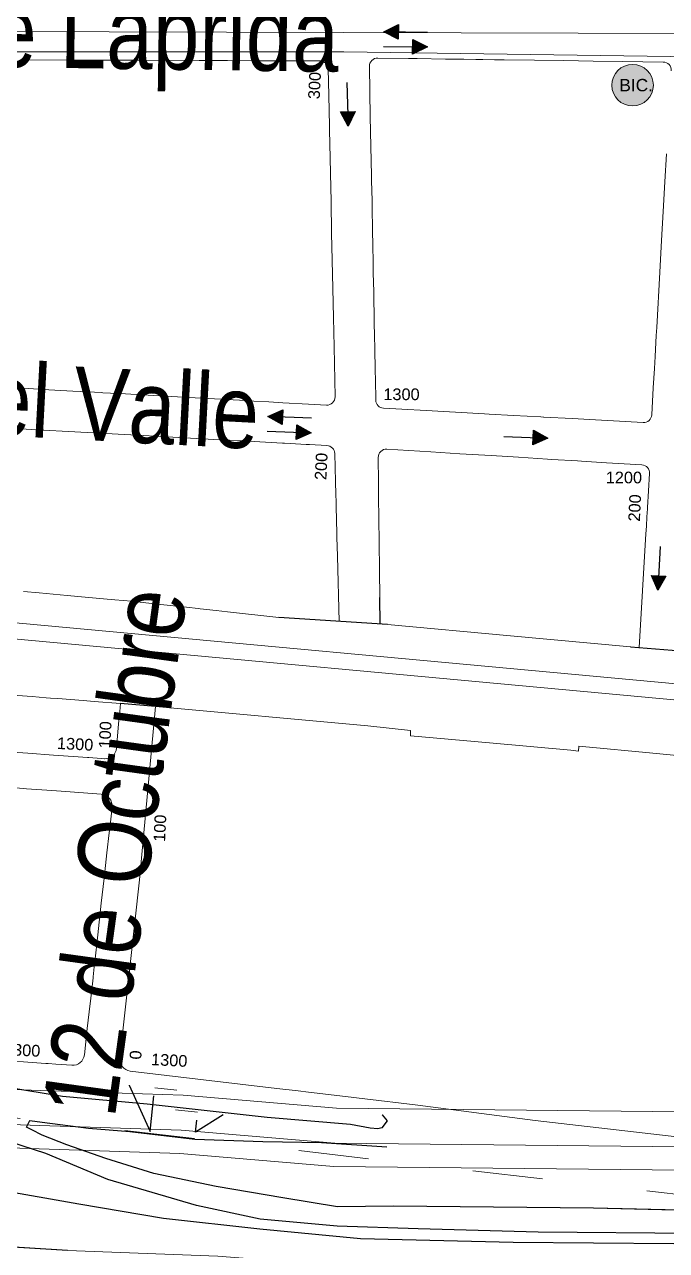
# Model space of a CAD drawing. Header units: millimetres. Extents: x 11558 to 23675, y 49449 to 61482.
# Drawn here: x 19807.9 to 20027.7, y 53314.6 to 53734.5 of the extents above; entities that cross this region are included whole.
import ezdxf

# ---------------------------------------------------------------- set-up
doc = ezdxf.new("R2010")
doc.units = ezdxf.units.MM
doc.linetypes.add('ACAD_ISO03W100', pattern=[30, 12, -18])
for name, color, linetype in [('0. autopistas', 254, 'Continuous'), ('0. plano base - nombres calles', 22, 'Continuous'), ('0. Plano Base - PLANO', 254, 'Continuous'), ('0. Plano base - sentido calles', 253, 'Continuous'), ('0. vias del tren', 252, 'VÍAS'), ('0.BARRIOS - DIVISIÓN', 12, 'ACAD_ISO03W100'), ('7. puesta en valor CC la lucila', 212, 'Continuous'), ('numeración', 7, 'Continuous')]:
    doc.layers.add(name, color=color, linetype=linetype)
for name, color, linetype, true_color in [('Linea 117 ida', 7, 'Continuous', 0x5c5c5c), ('Linea 15 a Prov', 7, 'Continuous', 0x077e15), ('Linea 28 vuelta', 7, 'Continuous', 0x26cd1d)]:
    doc.layers.add(name, color=color, linetype=linetype, true_color=true_color)
doc.layers.add('Linea Bicentenario Original', color=7, linetype='Continuous', true_color=0x0000cc, transparency=0.5)
doc.layers.get('7. puesta en valor CC la lucila').off()
doc.styles.get("Standard").update_dxf_attribs({"font": 'arial.ttf'})
doc.linetypes.add('VÍAS', pattern='A,0.15,[130,ltypeshp.shx,S=0.25,R=0,X=0,Y=0],0.15', length=0.3)

# ---------------------------------------------------------------- blocks, each defined once
blk = doc.blocks.new('MANZANAS')
at = {"layer": '0. Plano Base - PLANO', "color": 0, "linetype": 'VÍAS', "lineweight": 5, "ltscale": 4}
for points in [[(5636190.29, 6177920.23), (5636600.65, 6177660.36), (5637085.84, 6177354.16), (5637263.62, 6177241.21), (5637472.82, 6177111), (5637571.49, 6177049.28, 0.034614), (5637743.65, 6176957.49, 0.057202), (5637909.55, 6176905.02, 0.054556), (5638209.99, 6176880.02), (5638294.57, 6176887.04), (5638406.34, 6176909.92, 0.047981), (5638486.75, 6176934.6, 0.010506), (5638593.2, 6176981.47, 0.012553), (5638693.49, 6177031.26), (5639415.11, 6177447.42), (5639833.78, 6177688.18), (5639882.57, 6177713.3), (5639982.37, 6177752.6), (5640325.06, 6177892.29), (5640449.11, 6177927.35), (5640559.38, 6177958.52), (5640687.98, 6177992.86, -0.106625), (5640860.02, 6178001.21, -0.026161), (5640988.08, 6177973.08, -0.026161)], [(5636187.35, 6177915.58), (5636597.71, 6177655.71), (5637082.9, 6177349.51), (5637260.69, 6177236.55), (5637469.91, 6177106.33), (5637568.57, 6177044.61, 0.034614), (5637741.4, 6176952.47, 0.057202), (5637908.5, 6176899.62, 0.054584), (5638210.28, 6176874.52), (5638295.35, 6176881.59), (5638407.44, 6176904.53, 0.047981), (5638488.86, 6176929.52, 0.010506), (5638595.52, 6176976.48, 0.012565), (5638696.14, 6177026.44), (5639417.85, 6177442.65), (5639836.41, 6177683.35), (5639884.84, 6177708.29), (5639984.42, 6177747.49), (5640326.85, 6177887.08), (5640450.61, 6177922.06), (5640560.84, 6177953.22), (5640689.4, 6177987.55, -0.106625), (5640859.12, 6177995.78, -0.026161), (5640986.62, 6177967.77, 0.135104)]]:
    blk.add_lwpolyline(points, format="xyb", dxfattribs=at)
at = {"layer": '0. Plano Base - PLANO', "color": 0, "linetype": 'Continuous', "lineweight": 5}
for points in [[(5640177.5, 6178026.99), (5640181.44, 6178018.23), (5640185.63, 6178008.91), (5640189.71, 6177999.83), (5640194.15, 6177989.96), (5640201.94, 6177972.64), (5640203.06, 6177970.14), (5640205.99, 6177963.62), (5640207.71, 6177959.81), (5640210.44, 6177953.74), (5640214.22, 6177945.32, -0.413812), (5640212.82, 6177941.62), (5640199.85, 6177935.77), (5640190.59, 6177931.59), (5640181.82, 6177927.63), (5640181.66, 6177927.56), (5640180.8, 6177927.17), (5640172.31, 6177923.34), (5640164.72, 6177919.91), (5640163.19, 6177919.23), (5640154.12, 6177915.13), (5640144.96, 6177911), (5640137.37, 6177907.57), (5640131.65, 6177904.99, -0.392604), (5640128.04, 6177906.21), (5640124.66, 6177912.41), (5640123.23, 6177915.04), (5640119.46, 6177921.98), (5640117.6, 6177925.4), (5640115.29, 6177929.64), (5640110.42, 6177938.59), (5640108.6, 6177941.94), (5640107.37, 6177944.19), (5640105.88, 6177946.94), (5640102.28, 6177953.55), (5640100.7, 6177956.47), (5640096.02, 6177965.06), (5640093.1, 6177970.44), (5640092.73, 6177971.12), (5640091.24, 6177973.86), (5640086.52, 6177982.52), (5640081.59, 6177991.59), (5640077.62, 6177998.88), (5640077.52, 6177999.07), (5640073.4, 6178006.65, -0.423918), (5640074.6, 6178010.5), (5640084.08, 6178015.25), (5640086.72, 6178016.58), (5640095.33, 6178020.9), (5640100.94, 6178023.72), (5640104.61, 6178025.56), (5640104.94, 6178025.72), (5640106.83, 6178026.67), (5640110.39, 6178028.46), (5640112.5, 6178029.52), (5640113.3, 6178029.92), (5640122.56, 6178034.57), (5640131.57, 6178039.09), (5640140.58, 6178043.62), (5640149.55, 6178048.12), (5640161.99, 6178054.36, -0.426761), (5640165.8, 6178053.01)], [(5639966.82, 6177953.8), (5639984.79, 6177963.05), (5640003.07, 6177972.46), (5640020.72, 6177981.55), (5640029.42, 6177986.03), (5640038.27, 6177990.59), (5640047.22, 6177995.2), (5640049.95, 6177996.6), (5640053.66, 6177998.51), (5640057.57, 6178000.53, -0.407097), (5640061.31, 6177999.38), (5640065.6, 6177991.53), (5640070.7, 6177982.18), (5640071.4, 6177980.91), (5640073.53, 6177977), (5640078.43, 6177968.02), (5640083.09, 6177959.51), (5640088.26, 6177950.03), (5640092.71, 6177941.89), (5640097.38, 6177933.33), (5640102.12, 6177924.65), (5640104.53, 6177920.24), (5640106.93, 6177915.84), (5640115.13, 6177900.82, -0.436651), (5640113.83, 6177896.93), (5640108.2, 6177894.39), (5640100.25, 6177890.8), (5640095.77, 6177888.78), (5640091.1, 6177886.67), (5640090.47, 6177886.39), (5640080.81, 6177882.03), (5640070.85, 6177877.53), (5640063.72, 6177874.32), (5640061.64, 6177873.38), (5640052.68, 6177869.33), (5640050.99, 6177868.57), (5640043.96, 6177865.4), (5640043.6, 6177865.24), (5640034.54, 6177861.15), (5640025.15, 6177856.91), (5640023.96, 6177856.38), (5640019.01, 6177854.14)], [(5640160.43, 6177846.87), (5640156.09, 6177854.98), (5640151.46, 6177863.66), (5640144.12, 6177877.42), (5640143.07, 6177879.37), (5640141.84, 6177881.69), (5640141.8, 6177881.75), (5640137.83, 6177889.2, -0.435729), (5640139.16, 6177893.08), (5640152.94, 6177899.19), (5640162.05, 6177903.23), (5640171.89, 6177907.6), (5640180.47, 6177911.4), (5640189.56, 6177915.43), (5640190.94, 6177916.05), (5640198.92, 6177919.58), (5640200.2, 6177920.15), (5640207.99, 6177923.61), (5640219.15, 6177928.56, -0.413847), (5640222.84, 6177927.14), (5640225.27, 6177921.68), (5640227.59, 6177916.48), (5640227.75, 6177916.11), (5640228.89, 6177913.56), (5640230.17, 6177910.69), (5640231.24, 6177908.27), (5640231.27, 6177908.21), (5640247.11, 6177872.62)], [(5640356.36, 6177737.71), (5640290.21, 6177712.44), (5640251.36, 6177698.24), (5640235.04, 6177692.11), (5640228.81, 6177689.76), (5640216.83, 6177685.25), (5640213.57, 6177684.03), (5640206.64, 6177681.42), (5640159.35, 6177663.54, -0.411663), (5640154.21, 6177665.84), (5640131.99, 6177723.1), (5640109.47, 6177778.28), (5640177.08, 6177805.94), (5640190.78, 6177811.3), (5640191.6, 6177809.7), (5640216.77, 6177820), (5640242.65, 6177830.6), (5640245.04, 6177831.58), (5640244.38, 6177833.05), (5640269.12, 6177843.17), (5640284.29, 6177849.23)], [(5640024.68, 6177841.39), (5640028.22, 6177843), (5640033.83, 6177845.54), (5640037.66, 6177847.27), (5640047.45, 6177851.7), (5640051.35, 6177853.47), (5640056.98, 6177856.02), (5640061.18, 6177857.92), (5640070.32, 6177862.06), (5640079.63, 6177866.27), (5640088.68, 6177870.37), (5640089.68, 6177870.82), (5640089.94, 6177870.94), (5640097.62, 6177874.42), (5640106.44, 6177878.41), (5640107.1, 6177878.71), (5640108.84, 6177879.49), (5640112.23, 6177881.03), (5640113.93, 6177881.8), (5640114.88, 6177882.23), (5640120.39, 6177884.72, -0.390747), (5640123.99, 6177883.53), (5640128.66, 6177875.11), (5640130.82, 6177871.2), (5640132.04, 6177869), (5640135.83, 6177862.16), (5640136.47, 6177861), (5640137.89, 6177858.45), (5640141.01, 6177852.8), (5640151.87, 6177833.21)], [(5640244.52, 6177871.52, -0.006966), (5640244.45, 6177871.49), (5640206.2, 6177855.88), (5640167.01, 6177839.88)], [(5640062.71, 6177758.58), (5640070.45, 6177761.87), (5640074.91, 6177763.77), (5640076.23, 6177764.33), (5640078.53, 6177765.31), (5640086.56, 6177768.72), (5640090.04, 6177770.2), (5640098.31, 6177773.72), (5640099.9, 6177769.91), (5640101.01, 6177767.26), (5640104.22, 6177759.56, -0.41056), (5640102.11, 6177754.35), (5640102.27, 6177754.42), (5640101.16, 6177753.93), (5640097.25, 6177752.24), (5640096.84, 6177752.07), (5640093.96, 6177750.82), (5640086.2, 6177747.47), (5640078.06, 6177743.95), (5640070.32, 6177740.61)], [(5640080, 6177731.56), (5640083.22, 6177732.95), (5640091.25, 6177736.41), (5640094.21, 6177737.68), (5640106.84, 6177743.12, -0.425566), (5640112.16, 6177740.89), (5640114.41, 6177735.05), (5640115.34, 6177732.64), (5640117.83, 6177726.18), (5640120.97, 6177718.02), (5640124.09, 6177709.95), (5640127.2, 6177701.87), (5640129.14, 6177696.84), (5640130.21, 6177694.08), (5640131.4, 6177690.99), (5640131.54, 6177690.61), (5640133.19, 6177686.33), (5640133.31, 6177686.04), (5640136.22, 6177678.49), (5640136.51, 6177677.73), (5640139.61, 6177669.68), (5640142.88, 6177661.2, -0.402786), (5640140.73, 6177656.09), (5640135.7, 6177653.92), (5640133.28, 6177652.87), (5640132.5, 6177652.54), (5640128.18, 6177650.68), (5640120.06, 6177647.17)]]:
    blk.add_lwpolyline(points, format="xyb", dxfattribs=at)
for points in [[(5640132.91, 6177824.84), (5640116.47, 6177818.48), (5640112.81, 6177817.07), (5640107.66, 6177815.08), (5640107.03, 6177814.83), (5640103.23, 6177813.36), (5640093.87, 6177809.74), (5640085.61, 6177806.55), (5640080.23, 6177804.34), (5640076.66, 6177802.88), (5640070.8, 6177800.48), (5640065.12, 6177798.16), (5640056.14, 6177794.48), (5640051.21, 6177792.46)], [(5640595.9, 6177811.18), (5640562.88, 6177793.71), (5640542.87, 6177783.73), (5640516.86, 6177770.76), (5640491.85, 6177757.78), (5640435.82, 6177729.34), (5640383.79, 6177701.89), (5640310.76, 6177664.96), (5640257.73, 6177639.01), (5640215.21, 6177621.05), (5640168.69, 6177599.1), (5640132.68, 6177583.13), (5640093.66, 6177564.67)], [(5640088.18, 6177591.18), (5640117.69, 6177600.15), (5640164.71, 6177615.1), (5640192.72, 6177624.07), (5640223.73, 6177636.04), (5640255.74, 6177649.01), (5640302.76, 6177671.97), (5640351.79, 6177696.92)], [(5640356.79, 6177703.41), (5640308.77, 6177678.96), (5640271.75, 6177661), (5640246.74, 6177649.02), (5640222.23, 6177639.05), (5640200.72, 6177633.07), (5640169.72, 6177627.1), (5640146.72, 6177625.12), (5640122.71, 6177621.14), (5640098.71, 6177616.17), (5640077.7, 6177611.19), (5640057.7, 6177605.21), (5640044.69, 6177599.22), (5640028.18, 6177591.23), (5640008.67, 6177580.25), (5639984.16, 6177566.28), (5639921.63, 6177534.34), (5639887.11, 6177516.87), (5639874.1, 6177509.88), (5639857.6, 6177501.4)], [(5640425.83, 6177745.85), (5640380.81, 6177723.89), (5640321.78, 6177694.95), (5640260.75, 6177664.01), (5640243.75, 6177655.02), (5640225.74, 6177649.04), (5640203.73, 6177642.06), (5640182.73, 6177636.08), (5640165.72, 6177633.1), (5640151.72, 6177631.11), (5640142.72, 6177630.12), (5640138.72, 6177630.13), (5640136.72, 6177630.13), (5640136.72, 6177632.63), (5640140.72, 6177634.12), (5640155.73, 6177639.61), (5640168.74, 6177645.1), (5640189.74, 6177653.08), (5640210.75, 6177663.06), (5640228.76, 6177672.04), (5640249.27, 6177681.02)], [(5640242.78, 6177690.03), (5640245.28, 6177689.02), (5640244.78, 6177686.02), (5640243.77, 6177685.02), (5640241.27, 6177684.03), (5640234.77, 6177682.03), (5640208.26, 6177671.06), (5640169.75, 6177656.1), (5640142.74, 6177645.12), (5640124.73, 6177639.14), (5640100.72, 6177630.16), (5640082.72, 6177624.18), (5640058.71, 6177613.7), (5640038.7, 6177605.22), (5640010.68, 6177592.25), (5639987.67, 6177581.27), (5639969.16, 6177570.29), (5639952.66, 6177562.31)], [(5640169.49, 6177662.26), (5640176.58, 6177665.04)], [(5640194.5, 6177664.83), (5640188.83, 6177655.25), (5640187.31, 6177659.15)], [(5640186.34, 6177661.64), (5640179.24, 6177658.86)], [(5640161.32, 6177659.07), (5640174.95, 6177648.29), (5640170.46, 6177659.78)]]:
    blk.add_lwpolyline(points, dxfattribs=at)
at = {"layer": '0. Plano Base - PLANO', "color": 0}
for points in [[(5640244.45, 6177871.49), (5640262.84, 6177879.29)], [(5640164.7, 6177838.87), (5640160.43, 6177846.87)], [(5640167.01, 6177839.88), (5640132.91, 6177824.84)], [(5640109.47, 6177778.28), (5640098.26, 6177773.7)]]:
    blk.add_lwpolyline(points, dxfattribs=at)
blk = doc.blocks.new('bic. original vuelta')
at = {"layer": 'Linea Bicentenario Original', "lineweight": 211, "true_color": 0xededed, "transparency": 33554674}
h = blk.add_hatch(color=7, dxfattribs=at)
h.dxf.hatch_style = 1
edge = h.paths.add_edge_path()
edge.add_arc((0, 0), 7.11, 0, 360)
at = {"layer": 'Linea Bicentenario Original', "color": 14, "lineweight": 15, "true_color": 0x8c0d0d}
blk.add_circle((0, 0), 7.11, dxfattribs=at)
at = {"layer": 'Linea Bicentenario Original', "color": 14, "lineweight": 15, "true_color": 0x8c0d0d, "insert": (-4.55, 2.15), "char_height": 4.25, "attachment_point": 1}
blk.add_mtext_dynamic_manual_height_columns('BIC.', width=16.4579, gutter_width=12.5, heights=[0], dxfattribs=at)

msp = doc.modelspace()

# ---------------------------------------------------------------- hatches: boundary and pattern name
at = {"layer": '0. Plano base - sentido calles', "linetype": 'Continuous', "lineweight": 25, "ltscale": 2, "true_color": 0x1a1a1a}
h = msp.add_hatch(color=250, dxfattribs=at)
h.dxf.hatch_style = 1
h.paths.add_polyline_path([(19930.9, 53732.03), (19935.86, 53729.46), (19935.9, 53731.96)])
h.paths.add_polyline_path([(19930.9, 53732.03), (19935.9, 53731.96), (19935.94, 53734.46)])
h = msp.add_hatch(color=250, dxfattribs=at)
h.dxf.hatch_style = 1
h.paths.add_polyline_path([(19945.82, 53726.81), (19940.86, 53729.38), (19940.82, 53726.88)])
h.paths.add_polyline_path([(19945.82, 53726.81), (19940.82, 53726.88), (19940.79, 53724.38)])
h = msp.add_hatch(color=250, dxfattribs=at)
h.dxf.hatch_style = 1
h.paths.add_polyline_path([(19918.69, 53699.67), (19921.05, 53704.73), (19918.56, 53704.67)])
h.paths.add_polyline_path([(19918.69, 53699.67), (19918.56, 53704.67), (19916.06, 53704.6)])
h = msp.add_hatch(color=250, dxfattribs=at)
h.dxf.hatch_style = 1
h.paths.add_polyline_path([(19891.21, 53600.24), (19896.11, 53597.55), (19896.2, 53600.05)])
h.paths.add_polyline_path([(19891.21, 53600.24), (19896.2, 53600.05), (19896.3, 53602.55)])
h = msp.add_hatch(color=250, dxfattribs=at)
h.dxf.hatch_style = 1
h.paths.add_polyline_path([(19906, 53594.67), (19901.1, 53597.36), (19901.01, 53594.86)])
h.paths.add_polyline_path([(19906, 53594.67), (19901.01, 53594.86), (19900.91, 53592.37)])
h = msp.add_hatch(color=250, dxfattribs=at)
h.dxf.hatch_style = 1
h.paths.add_polyline_path([(19987.06, 53592.83), (19982.16, 53595.52), (19982.06, 53593.02)])
h.paths.add_polyline_path([(19987.06, 53592.83), (19982.06, 53593.02), (19981.97, 53590.52)])
h = msp.add_hatch(color=250, dxfattribs=at)
h.dxf.hatch_style = 1
h.paths.add_polyline_path([(20024.77, 53540.71), (20027.52, 53545.57), (20025.02, 53545.7)])
h.paths.add_polyline_path([(20024.77, 53540.71), (20025.02, 53545.7), (20022.53, 53545.83)])
at = {"layer": 'Linea Bicentenario Original', "lineweight": 15, "true_color": 0x8c0d0d}
h = msp.add_hatch(dxfattribs=at)
h.set_pattern_fill('AR-HBONE', color=14)
h.set_pattern_definition([(45, (5171.02, 406.65), (1e-14, 143.6841), [304.8, -101.6]), (135, (5242.86, 478.49), (1e-14, 143.6841), [304.8, -101.6])])
h.paths.add_polyline_path([(20011.86, 53716.44, 1), (20020.22, 53716.44, 1)])
h.paths.add_polyline_path([(20012.48, 53713.8), (20020.52, 53713.8), (20020.52, 53718.95), (20012.48, 53718.95)], flags=9)

# ---------------------------------------------------------------- linework, layer by layer
at = {"layer": '0. autopistas', "linetype": 'ByBlock'}
for p, q in [((19843.75, 53371.18), (19850.88, 53355.33)), ((19850.88, 53355.33), (19852.18, 53367.59)), ((19875.85, 53361), (19866.41, 53355.11)), ((19866.41, 53355.11), (19866.85, 53359.27))]:
    msp.add_line(p, q, dxfattribs=at)
at = {"layer": '0. autopistas'}
for p, q in [((19820.83, 53367.37), (19802.09, 53370.36)), ((19849.86, 53364.66), (19820.83, 53367.37)), ((19890.93, 53360.18), (19849.86, 53364.66)), ((19808.58, 53356.84), (19809.73, 53359.06)), ((19809.73, 53359.06), (19813.97, 53358.54)), ((19813.97, 53358.54), (19829.82, 53356.49)), ((19919.52, 53357.69), (19890.93, 53360.18)), ((19932.06, 53359.05), (19930.23, 53356.62)), ((19930.31, 53361.09), (19932.06, 53359.05)), ((19815.14, 53347.79), (19792, 53355.32)), ((19810.35, 53355.92), (19808.58, 53356.84)), ((19813.9, 53354.07), (19810.35, 53355.92)), ((19829.82, 53356.49), (19843.89, 53355.36)), ((19843.89, 53355.36), (19866.21, 53352.76)), ((19926.21, 53356.47), (19919.52, 53357.69)), ((19928.89, 53356.2), (19926.21, 53356.47)), ((19930.23, 53356.62), (19928.89, 53356.2)), ((19822.35, 53350.8), (19813.9, 53354.07)), ((19835.69, 53346.11), (19822.35, 53350.8)), ((19866.21, 53352.76), (19889.45, 53351.93)), ((19889.45, 53351.93), (19909.58, 53351.6)), ((19909.58, 53351.6), (19931.92, 53350.11)), ((19836.46, 53338.94), (19815.14, 53347.79)), ((19852.15, 53340.91), (19835.69, 53346.11)), ((19777.87, 53339.01), (19826.48, 53330.6)), ((19866.73, 53329.94), (19836.46, 53338.94)), ((19873.55, 53336.54), (19852.15, 53340.91)), ((19896.29, 53332.58), (19873.55, 53336.54)), ((19826.48, 53330.6), (19855.48, 53325.65)), ((19888.57, 53325.33), (19866.73, 53329.94)), ((19915.03, 53329.59), (19896.29, 53332.58)), ((19934.26, 53329.72), (19915.03, 53329.59)), ((20002.69, 53329.04), (19934.26, 53329.72)), ((19855.48, 53325.65), (19888.51, 53321.98)), ((19914.92, 53322.88), (19888.57, 53325.33)), ((20068.41, 53327.51), (20002.69, 53329.04)), ((19888.51, 53321.98), (19922.9, 53318.73)), ((19942.63, 53321.98), (19914.92, 53322.88)), ((19983.76, 53320.85), (19942.63, 53321.98)), ((20037.65, 53320.41), (19983.76, 53320.85)), ((19822.64, 53314.56), (19783.32, 53317)), ((19922.9, 53318.73), (19975.21, 53317.42)), ((19975.21, 53317.42), (20030.22, 53316.96))]:
    msp.add_line(p, q, dxfattribs=at)
at = {"layer": '0. Plano base - sentido calles', "color": 250, "linetype": 'Continuous', "lineweight": 25, "ltscale": 2, "true_color": 0x1a1a1a}
for points in [[(19945.9, 53731.81), (19930.9, 53732.03), (19935.94, 53734.46), (19935.86, 53729.46), (19930.9, 53732.03)], [(19930.83, 53727.03), (19945.82, 53726.81), (19940.79, 53724.38), (19940.86, 53729.38), (19945.82, 53726.81)], [(19918.29, 53714.66), (19918.69, 53699.67), (19916.06, 53704.6), (19921.05, 53704.73), (19918.69, 53699.67)], [(19906.19, 53599.67), (19891.21, 53600.24), (19896.3, 53602.55), (19896.11, 53597.55), (19891.21, 53600.24)], [(19891.01, 53595.25), (19906, 53594.67), (19900.91, 53592.37), (19901.1, 53597.36), (19906, 53594.67)], [(19972.07, 53593.4), (19987.06, 53592.83), (19981.97, 53590.52), (19982.16, 53595.52), (19987.06, 53592.83)], [(20025.53, 53555.69), (20024.77, 53540.71), (20022.53, 53545.83), (20027.52, 53545.57), (20024.77, 53540.71)]]:
    msp.add_lwpolyline(points, dxfattribs=at)
at = {"layer": '0. vias del tren', "color": 252, "lineweight": 13, "ltscale": 2}
for points in [[(16440.33, 55433.7), (16684.66, 55013.9), (16974.05, 54518.5), (17079.73, 54336.31), (17205.34, 54124.31), (17264.44, 54024.05, 0.034614), (17374.9, 53863.23, 0.057202), (17497.92, 53740.19, 0.054556), (17753, 53579.49), (17831.29, 53546.72), (17941.03, 53515.5, 0.047981), (18023.76, 53500.33, 0.010506), (18139.83, 53492.84, 0.012553), (18251.78, 53490.79), (19083.99, 53527.39), (19566.52, 53548.02), (19621.39, 53547.82), (19728.07, 53536.67), (20096.57, 53502.64), (20222.82, 53476.57), (20335.04, 53453.39), (20464.99, 53424.58, -0.106625), (20621.5, 53352.67, -0.026161), (20722.17, 53268.66, -0.026161)], [(16435.57, 55430.93), (16679.91, 55011.13), (16969.3, 54515.73), (17074.98, 54333.52), (17200.61, 54121.51), (17259.7, 54021.26, 0.034614), (17370.59, 53859.81, 0.057202), (17494.5, 53735.88, 0.054584), (17750.73, 53574.47), (17829.47, 53541.52), (17939.52, 53510.21, 0.047981), (18023.3, 53494.85, 0.010506), (18139.59, 53487.34, 0.012565), (18251.92, 53485.29), (19084.23, 53521.9), (19566.63, 53542.52), (19621.1, 53542.32), (19727.53, 53531.2), (20095.76, 53497.2), (20221.71, 53471.18), (20333.89, 53448.01), (20463.8, 53419.21, -0.106625), (20618.2, 53348.27, -0.026161), (20718.43, 53264.63, 0.135104)]]:
    msp.add_lwpolyline(points, format="xyb", dxfattribs=at)
at = {"layer": '0.BARRIOS - DIVISIÓN', "color": 14, "lineweight": 18, "ltscale": 2}
msp.add_lwpolyline([(20104.45, 53325.35), (19550.03, 53389.45), (19587.83, 53765.14), (19640.4, 54304.03), (19661.94, 54643.15), (19682.91, 54948.63), (19694.1, 55145.42), (19705.29, 55342.21), (19726.12, 55476.55), (19746.67, 55788.87)], dxfattribs=at)
at = {"layer": 'Linea 117 ida', "lineweight": 15}
msp.add_lwpolyline([(20055.63, 53361.83), (19914.74, 53363.32), (19862.2, 53367.82), (19813.51, 53369.39), (19737.35, 53372.05), (19622.23, 53377.02), (19486.23, 53378.58), (19429.84, 53375.1), (19365.93, 53373.96), (19270.79, 53366.73), (19204.78, 53365.27), (19119.85, 53361.71), (19021.29, 53360.77), (18963.9, 53363.69), (18877.19, 53361.74), (18770.35, 53364.6)], dxfattribs=at)
at = {"layer": 'Linea 15 a Prov', "lineweight": 15}
msp.add_lwpolyline([(20055.53, 53349.83), (19914.16, 53351.32), (19861.5, 53355.84), (19813.11, 53357.4), (19736.88, 53360.06), (19621.9, 53365.03), (19486.53, 53366.57), (19430.31, 53363.11), (19366.49, 53361.97), (19271.38, 53354.74), (19205.17, 53353.28), (19120.15, 53349.71), (19021.05, 53348.77), (18963.73, 53351.68), (18877.16, 53349.74), (18770.06, 53352.61)], dxfattribs=at)
at = {"layer": 'Linea 28 vuelta', "lineweight": 15}
msp.add_lwpolyline([(20055.47, 53341.83), (19913.78, 53343.33), (19861.03, 53347.85), (19812.84, 53349.4), (19736.57, 53352.07), (19621.68, 53357.03), (19486.73, 53358.57), (19430.63, 53355.12), (19366.86, 53353.97), (19271.77, 53346.75), (19205.42, 53345.28), (19120.36, 53341.72), (19020.88, 53340.77), (18963.62, 53343.68), (18877.14, 53341.74), (18769.87, 53344.61)], dxfattribs=at)
at = {"layer": 'Linea Bicentenario Original', "color": 14, "lineweight": 15, "true_color": 0x8c0d0d}
msp.add_lwpolyline([(20037.05, 53723.43), (19917.24, 53725.16), (19758.14, 53725.16), (19600.89, 53726.18), (19568.14, 53731.1), (17733.99, 53678.41), (17707.12, 53699.36), (17670.84, 53712.34), (17650.62, 53713.43), (17632.03, 53711.12), (17610.09, 53705.54), (17603.83, 53922.95), (17581.4, 54032.1), (17053.75, 54016.57), (17030.34, 54095.76), (16510.55, 54095.76)], dxfattribs=at)
at = {"layer": 'Linea Bicentenario Original', "color": 165, "lineweight": 15, "true_color": 0x5e67af}
msp.add_lwpolyline([(20037.69, 53731.47), (19756.5, 53732.18), (19601.19, 53733.97), (19562.87, 53737.41), (18177.32, 53694.74), (17734.3, 53682.66), (17723.41, 53695.96), (17718.06, 53830.44), (17713.1, 53921.41), (17699.24, 54038.02), (17064.92, 54022.91), (17040.55, 54014.34), (16505.98, 54013.05)], dxfattribs=at)

# ---------------------------------------------------------------- block references
at = {"layer": '0. Plano Base - PLANO', "color": 28, "lineweight": 5, "true_color": 0x0d0d0d, "rotation": 332.5463477508169}
msp.add_blockref('MANZANAS', (-7833237.48, -2828296.13), dxfattribs=at)
at = {"layer": '7. puesta en valor CC la lucila', "color": 250, "lineweight": 30, "rotation": 332.5463477508169}
msp.add_blockref('MANZANAS', (-7833237.48, -2828296.13), dxfattribs=at)
at = {"layer": 'Linea Bicentenario Original', "lineweight": 15}
msp.add_blockref('bic. original vuelta', (20016.11, 53713.72), dxfattribs=at)

# ---------------------------------------------------------------- texts
at = {"layer": '0. plano base - nombres calles', "color": 250, "lineweight": 15, "true_color": 0x1a1a1a, "char_height": 25, "attachment_point": 1}
for s, insert, rotation in [('{\\fArial Narrow|b0|i0|c0|p34;Francisco N. de Laprida}', (19611.71, 53747.55), 359.2008), ('{\\fArial Narrow|b0|i0|c0|p34;Aristóbulo del Valle}', (19644.09, 53626.96), 356.9804), ('{\\fArial Narrow|b0|i0|c0|p34;12 de Octubre}', (19813.99, 53362.99), 82.1536)]:
    msp.add_mtext_dynamic_manual_height_columns(s, width=329.255, gutter_width=12.5, heights=[0], dxfattribs=dict(at, insert=insert, rotation=rotation))
at = {"layer": 'numeración', "color": 251, "true_color": 0x606162, "char_height": 4, "attachment_point": 1}
for s, insert, rotation in [('300', (19904.96, 53709.05), 87.2117), ('200', (19907.23, 53578.59), 87.2117), ('200', (20014.6, 53564.37), 87.2117), ('100', (19833.25, 53486.66), 87.2117), ('1300', (19819.12, 53490.38), 357.0579), ('100', (19852, 53454.66), 87.2117), ('1300', (19800.98, 53385.55), 357.0579), ('0', (19843.84, 53380.11), 87.2117), ('1300', (19851.34, 53382.09), 357.0579)]:
    msp.add_mtext_dynamic_manual_height_columns(s, width=16.0314, gutter_width=12.5, heights=[0], dxfattribs=dict(at, insert=insert, rotation=rotation))
for s, insert in [('1300', (19930.76, 53609.85)), ('1200', (20006.92, 53581.35))]:
    msp.add_mtext_dynamic_manual_height_columns(s, width=16.0314, gutter_width=12.5, heights=[0], dxfattribs=dict(at, insert=insert))

doc.saveas('drawing.dxf')
